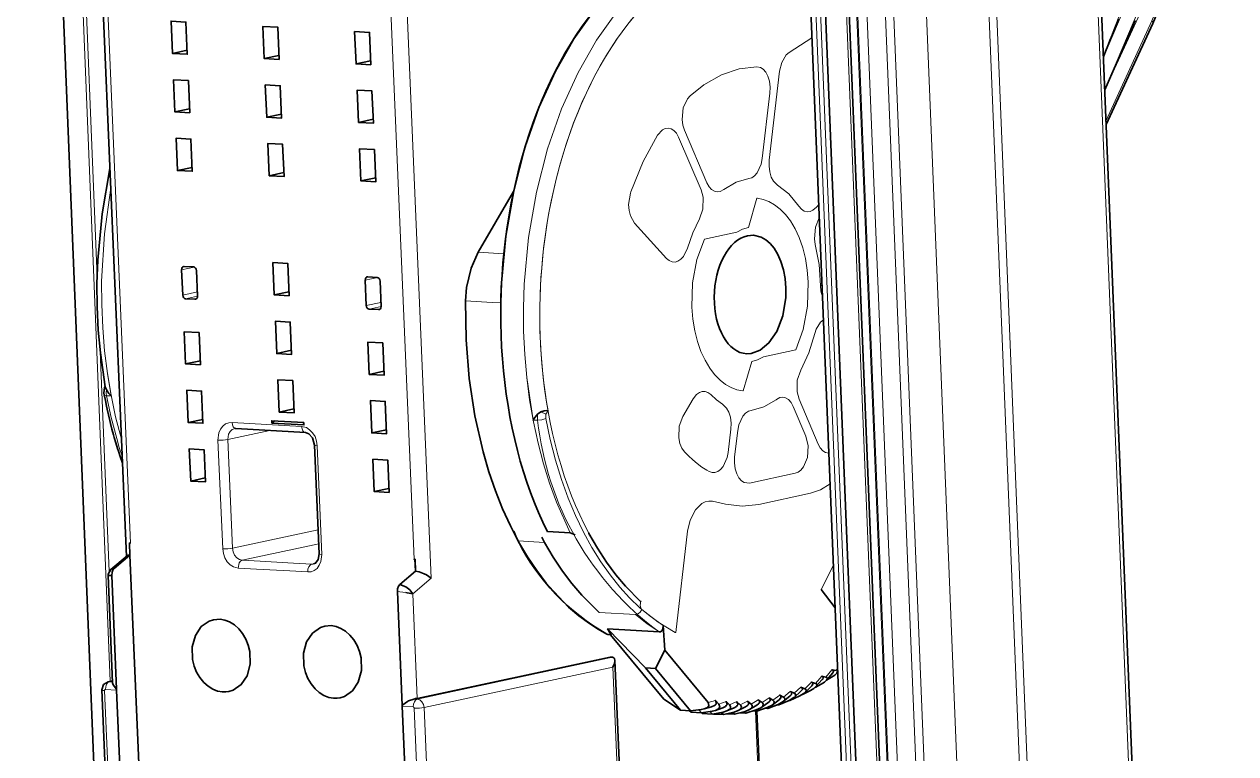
# Model space of a CAD drawing. Header units: millimetres. Extents: x 0 to 174, y 0 to 33.
# Drawn here: x 26.854 to 28.904, y 24.562 to 25.796 of the extents above; entities that cross this region are included whole.
import ezdxf

# ---------------------------------------------------------------- set-up
doc = ezdxf.new("R2010")
doc.units = ezdxf.units.MM
doc.layers.add('PDF2_형상', color=157, linetype='Continuous', true_color=0x405f80)

msp = doc.modelspace()

# ---------------------------------------------------------------- linework, layer by layer
at = {"layer": 'PDF2_형상', "color": 7, "lineweight": 13}
for points in [[(28.431, 23.2082), (28.4601, 23.2083), (28.4861, 23.2114), (28.3168, 27.3838, 0.37124), (27.6842, 28.1686), (27.789, 28.1911), (27.6385, 28.2001), (27.6425, 28.2007), (27.6464, 28.2007)], [(28.144, 22.5428), (28.1928, 22.5692), (28.2393, 22.6014), (28.2831, 22.6394), (28.3236, 22.6833), (28.3608, 22.7326), (28.394, 22.7872), (28.4228, 22.8468), (28.4467, 22.911), (28.4654, 22.979), (28.4785, 23.0504), (28.4856, 23.1244), (28.4865, 23.2003), (28.4861, 23.2114), (28.591, 23.2339), (28.4217, 27.4062, 0.371242), (27.789, 28.1911), (27.7931, 28.1917), (27.7969, 28.1917)], [(28.1471, 22.5308), (28.1735, 22.5374), (28.1996, 22.5453), (28.2503, 22.5658), (28.299, 22.5924), (28.3454, 22.6249), (28.389, 22.6631), (28.4296, 22.7071), (28.4667, 22.7565), (28.4997, 22.8114), (28.5285, 22.871), (28.5522, 22.9353), (28.5707, 23.0033), (28.5836, 23.0749), (28.5906, 23.149), (28.5914, 23.2249), (28.591, 23.2339), (28.5988, 23.2358), (28.604, 23.2378), (28.4347, 27.4103, 0.277903), (27.9915, 28.1425)], [(28.2106, 22.6879), (28.2471, 22.7356), (28.2797, 22.7885), (28.3079, 22.8464), (28.3314, 22.9089), (28.3494, 22.9753), (28.3619, 23.045), (28.3685, 23.1174), (28.3689, 23.1914), (28.3688, 23.1943), (28.3697, 23.195), (28.3707, 23.1956), (28.2012, 27.3679, 0.237947), (27.8571, 28.0228)], [(28.2608, 22.756), (28.2919, 22.8106), (28.3186, 22.8699), (28.3401, 22.9335), (28.3564, 23.001), (28.3668, 23.0715), (28.3712, 23.1444), (28.3707, 23.1956), (28.3857, 23.2062), (28.2164, 27.3786, 0.238475), (27.8886, 28.0021)], [(27.8271, 24.801), (27.8883, 24.7975), (27.9081, 24.7817), (27.9283, 24.7679, -0.209712), (27.7229, 25.126, 0.209712), (27.9283, 24.7679)]]:
    msp.add_lwpolyline(points, format="xyb", dxfattribs=at)
at = {"layer": 'PDF2_형상', "color": 7, "lineweight": 35}
for points in [[(27.5971, 22.5065, -0.342168), (27.024, 23.2646), (26.8547, 27.4369), (26.8544, 27.5015), (26.8587, 27.5653), (26.8678, 27.6278), (26.8812, 27.6886), (26.9006, 27.7508), (26.9249, 27.8103), (26.954, 27.8661), (26.984, 27.9129), (27.0176, 27.956), (27.0508, 27.9917), (27.0919, 28.0281), (27.1358, 28.0594), (27.1829, 28.0858), (27.2217, 28.1028), (27.2708, 28.1186), (27.291, 28.1233)], [(27.5661, 28.0844), (27.4156, 28.0935), (27.4072, 28.094), (27.4153, 28.0936), (27.5658, 28.0846, -0.37493), (28.1471, 27.3594), (28.3164, 23.1871), (28.3168, 23.1746), (28.3163, 23.1131), (28.3111, 23.0524), (28.3018, 22.9931), (28.2888, 22.9383), (28.2713, 22.8836), (28.2485, 22.8288), (28.2225, 22.7793), (28.1913, 22.7311), (28.1639, 22.6963), (28.1301, 22.6603), (28.094, 22.6283), (28.0535, 22.5994), (28.0133, 22.5767)], [(27.1165, 27.5735), (27.1286, 27.6322), (27.1463, 27.6883), (27.169, 27.7401), (27.1963, 27.7872), (27.2275, 27.829), (27.2624, 27.8654), (27.3001, 27.896), (27.3404, 27.9207), (27.3828, 27.9394), (27.4047, 27.9465), (27.4271, 27.9521), (27.4724, 27.9586), (27.5185, 27.959), (27.669, 27.95, -0.373278), (28.1212, 27.389), (28.239, 24.4879)], [(27.6824, 24.9382), (27.6858, 24.9297), (27.6897, 24.9219, 0.146697), (27.8399, 24.7642), (27.8414, 24.7636), (27.8429, 24.7633), (27.8471, 24.7631), (27.8429, 24.7633), (27.8414, 24.7636), (27.8399, 24.7642), (27.825, 24.7725), (27.8104, 24.7819), (27.7925, 24.7951), (27.7751, 24.81), (27.7422, 24.8446), (27.7375, 24.8504), (27.7213, 24.8718), (27.7057, 24.8949), (27.6907, 24.9201), (27.6768, 24.9471), (27.6636, 24.9761), (27.6515, 25.0065), (27.6404, 25.039), (27.6306, 25.0726), (27.6168, 25.1335), (27.6072, 25.1967), (27.6019, 25.2618), (27.601, 25.3278), (27.6028, 25.3508), (27.6103, 25.3833), (27.6224, 25.4101), (27.6822, 25.5132), (27.6224, 25.4101), (27.6103, 25.3833), (27.6028, 25.3508), (27.601, 25.3278), (27.6019, 25.2618), (27.6072, 25.1967), (27.6168, 25.1335), (27.6306, 25.0726), (27.6404, 25.039), (27.6515, 25.0065), (27.6636, 24.9761), (27.6768, 24.9471), (27.6907, 24.9201), (27.7057, 24.8949), (27.7213, 24.8718), (27.7375, 24.8504), (27.7422, 24.8446), (27.7751, 24.81), (27.7925, 24.7951), (27.8104, 24.7819), (27.825, 24.7725), (27.8399, 24.7642), (27.8414, 24.7636), (27.8429, 24.7633), (27.8471, 24.7631), (27.8471, 24.7632), (27.8472, 24.7632), (27.8471, 24.7633), (27.8469, 24.7637), (27.8422, 24.7715), (27.8418, 24.7722), (27.8412, 24.7729), (27.9283, 24.7679), (27.9308, 24.7683), (27.9329, 24.7699), (27.9347, 24.7731), (27.9354, 24.7787), (27.9383, 24.7368), (27.9224, 24.7061), (27.9814, 24.6344), (27.9224, 24.7061), (27.9053, 24.7071), (27.9643, 24.6354), (27.9814, 24.6344), (27.9996, 24.6365), (28.0044, 24.6375), (28.0171, 24.6411), (28.0218, 24.6432), (28.0235, 24.6444), (28.0246, 24.6458), (28.0251, 24.6472), (28.0236, 24.6519), (28.0292, 24.6458), (28.0308, 24.6414), (28.0303, 24.64), (28.0293, 24.6386), (28.0279, 24.6374), (28.0236, 24.6351), (28.0181, 24.6338), (28.0236, 24.6351), (28.0362, 24.6397), (28.0406, 24.6418), (28.0419, 24.6432), (28.0429, 24.6444), (28.0435, 24.6458), (28.0417, 24.6501), (28.0475, 24.6444), (28.049, 24.6418), (28.0492, 24.6404), (28.0489, 24.639), (28.0481, 24.6378), (28.0467, 24.6365), (28.0429, 24.6343), (28.0554, 24.6397), (28.0593, 24.6419), (28.0606, 24.6432), (28.0614, 24.6444), (28.0617, 24.6458), (28.0599, 24.6497), (28.0657, 24.6444), (28.0668, 24.6433), (28.0674, 24.6421), (28.0676, 24.6408), (28.0674, 24.6394), (28.0667, 24.6382), (28.0656, 24.6369), (28.0622, 24.6347), (28.0551, 24.6322), (28.0622, 24.6347), (28.0746, 24.641), (28.0779, 24.6433), (28.079, 24.6446), (28.0797, 24.6458), (28.08, 24.6471), (28.0797, 24.6483), (28.0781, 24.6506), (28.084, 24.6457), (28.0858, 24.6436), (28.086, 24.6424), (28.0858, 24.6413), (28.0853, 24.64), (28.0844, 24.6387), (28.0814, 24.6365), (28.0936, 24.6437), (28.0967, 24.646), (28.0976, 24.6472), (28.0982, 24.6483), (28.0983, 24.6496), (28.0979, 24.6507), (28.0961, 24.6528), (28.1024, 24.6483), (28.1042, 24.6464), (28.1044, 24.6454), (28.1043, 24.6443), (28.1039, 24.6431), (28.1032, 24.6419), (28.1004, 24.6397), (28.1125, 24.6478), (28.1153, 24.65), (28.116, 24.6511), (28.1164, 24.6522), (28.1165, 24.6533), (28.1161, 24.6543), (28.1143, 24.6561), (28.1207, 24.6522), (28.1224, 24.6506), (28.1228, 24.6496), (28.1228, 24.6486), (28.1225, 24.6475), (28.1218, 24.6464), (28.1194, 24.6442), (28.1314, 24.6531), (28.1339, 24.6557), (28.1346, 24.6575), (28.1342, 24.6593), (28.1325, 24.661), (28.1389, 24.6575), (28.1399, 24.6568), (28.1406, 24.656), (28.1411, 24.6551), (28.1411, 24.6542), (28.1408, 24.6532), (28.1403, 24.6522), (28.1383, 24.65), (28.1382, 24.6499), (28.1297, 24.6453), (28.1382, 24.6499), (28.1383, 24.65), (28.15, 24.6597), (28.1517, 24.6614), (28.1526, 24.6636), (28.1522, 24.6656), (28.1504, 24.6669), (28.1569, 24.664), (28.1588, 24.6628), (28.1592, 24.6619), (28.1593, 24.6611), (28.1592, 24.6601), (28.1588, 24.6592), (28.1569, 24.6571), (28.1683, 24.6676), (28.1692, 24.6685), (28.1706, 24.6706), (28.1707, 24.6717), (28.1704, 24.6728), (28.1699, 24.6733), (28.1683, 24.6743), (28.175, 24.6718), (28.1767, 24.6707), (28.1772, 24.6701), (28.1774, 24.6693), (28.1772, 24.6685), (28.1769, 24.6675), (28.1754, 24.6656), (28.1865, 24.6768), (28.1872, 24.6776), (28.1883, 24.6797), (28.1885, 24.6806), (28.1881, 24.6815), (28.1875, 24.6821), (28.186, 24.6829), (28.1928, 24.6808), (28.1944, 24.68), (28.195, 24.6794), (28.1951, 24.6787), (28.1951, 24.6779), (28.1949, 24.6771), (28.1936, 24.6753), (28.2044, 24.6872), (28.1936, 24.6753), (28.1899, 24.6721), (28.1846, 24.669)]]:
    msp.add_lwpolyline(points, format="xyb", dxfattribs=at)
for points in [[(28.7329, 23.0767), (28.7501, 23.1221), (28.7639, 23.1721), (28.7736, 23.2276), (28.7781, 23.2842), (28.7778, 23.3297), (28.6085, 27.5022), (28.6081, 27.5114), (28.6025, 27.5675), (28.5921, 27.6226), (28.5757, 27.6806), (28.5572, 27.7293), (28.5336, 27.7783), (28.5082, 27.8211), (28.4858, 27.8529), (28.4614, 27.8829), (28.4349, 27.9108), (28.4081, 27.9353), (28.3665, 27.9665), (28.3371, 27.9844), (28.3064, 27.9999)], [(28.1872, 27.3603), (28.3565, 23.1879)], [(27.0272, 24.8957), (26.9508, 26.6918), (26.9501, 26.6942)], [(27.13, 25.7519), (27.1051, 25.7465), (27.1028, 25.8012), (27.1279, 25.7997), (27.1303, 25.7451), (27.1051, 25.7465)], [(27.8178, 25.8185), (27.784, 25.7713), (27.7529, 25.7167), (27.725, 25.6551), (27.7012, 25.5872), (27.6824, 25.5142), (27.6692, 25.4374), (27.6618, 25.3582), (27.6606, 25.3244), (27.6618, 25.3582), (27.6692, 25.4374), (27.6824, 25.5142), (27.7012, 25.5872), (27.725, 25.6551), (27.7529, 25.7167), (27.784, 25.7713), (27.8178, 25.8185)], [(28.7056, 25.8049), (28.7019, 25.7957), (28.6983, 25.7865), (28.6946, 25.7774), (28.691, 25.7683), (28.6874, 25.7592), (28.6836, 25.75), (28.68, 25.7408), (28.6836, 25.75), (28.6874, 25.7592), (28.691, 25.7683), (28.6946, 25.7774), (28.6983, 25.7865), (28.7019, 25.7957), (28.7056, 25.8049)], [(28.7335, 25.8024), (28.7296, 25.7933), (28.7257, 25.7843), (28.7217, 25.7753), (28.7178, 25.7664), (28.7139, 25.7574), (28.7099, 25.7483), (28.706, 25.7393), (28.7019, 25.7303), (28.6981, 25.7213), (28.694, 25.7122), (28.6901, 25.7032), (28.6861, 25.6942), (28.6822, 25.6851), (28.6861, 25.6942), (28.6901, 25.7032), (28.694, 25.7122), (28.6981, 25.7213), (28.7019, 25.7303), (28.706, 25.7393), (28.7099, 25.7483), (28.7139, 25.7574), (28.7178, 25.7664), (28.7217, 25.7753), (28.7257, 25.7843), (28.7296, 25.7933), (28.7335, 25.8024)], [(27.2851, 25.7431), (27.2604, 25.7378), (27.2581, 25.7924), (27.2832, 25.791), (27.2856, 25.7364), (27.2604, 25.7378)], [(27.4404, 25.7343), (27.4157, 25.7289), (27.4133, 25.7835), (27.4385, 25.7821), (27.4407, 25.7275), (27.4157, 25.7289)], [(27.1342, 25.6528), (27.1093, 25.6475), (27.1071, 25.7021), (27.1321, 25.7007), (27.1344, 25.6461), (27.1093, 25.6475)], [(27.2894, 25.644), (27.2646, 25.6387), (27.2622, 25.6933), (27.2874, 25.6918), (27.2897, 25.6372), (27.2646, 25.6387)], [(27.4447, 25.6351), (27.4199, 25.6299), (27.4175, 25.6844), (27.4426, 25.6831), (27.445, 25.6285), (27.4199, 25.6299)], [(27.1383, 25.5537), (27.1136, 25.5485), (27.1113, 25.6031), (27.1364, 25.6017), (27.1386, 25.5471), (27.1136, 25.5485)], [(27.2936, 25.545), (27.2689, 25.5396), (27.2665, 25.5943), (27.2915, 25.5928), (27.2939, 25.5382), (27.2689, 25.5396)], [(27.4489, 25.5361), (27.424, 25.5308), (27.4218, 25.5854), (27.4468, 25.584), (27.4492, 25.5294), (27.424, 25.5308)], [(26.9912, 25.1826), (26.9832, 25.2399), (26.9797, 25.2786), (26.9779, 25.3176), (26.9775, 25.3571), (26.9789, 25.3967), (26.9861, 25.4753), (26.9993, 25.5517), (26.9861, 25.4753), (26.9789, 25.3967), (26.9775, 25.3571), (26.9779, 25.3176), (26.9797, 25.2786), (26.9832, 25.2399), (26.9912, 25.1828), (26.9914, 25.1822), (26.9935, 25.1778), (26.9914, 25.1822), (26.9912, 25.1828), (26.9832, 25.2399), (26.9797, 25.2785), (26.9779, 25.3176), (26.9775, 25.3571), (26.9789, 25.3967), (26.9861, 25.4753), (26.9993, 25.5517)], [(27.3022, 25.3433), (27.2774, 25.3381), (27.2751, 25.3926), (27.3001, 25.3913), (27.3025, 25.3365), (27.2774, 25.3381)], [(27.3064, 25.2443), (27.2817, 25.2389), (27.2793, 25.2936), (27.3044, 25.2921), (27.3067, 25.2375), (27.2817, 25.2389)], [(27.1524, 25.2265), (27.1275, 25.2213), (27.1251, 25.2758), (27.1503, 25.2744), (27.1526, 25.2199), (27.1275, 25.2213)], [(27.4628, 25.2089), (27.4381, 25.2036), (27.4357, 25.2582), (27.4608, 25.2568), (27.4631, 25.2022), (27.4381, 25.2036)], [(27.3107, 25.1453), (27.2858, 25.1399), (27.2835, 25.1944), (27.3086, 25.1931), (27.311, 25.1385), (27.2858, 25.1399)], [(27.1565, 25.1275), (27.1317, 25.1222), (27.1294, 25.1768), (27.1544, 25.1754), (27.1568, 25.1208), (27.1317, 25.1222)], [(27.4671, 25.1099), (27.4422, 25.1046), (27.4399, 25.1592), (27.465, 25.1578), (27.4674, 25.1031), (27.4422, 25.1046)], [(27.2775, 25.1249), (27.2733, 25.1211), (27.2732, 25.1251), (27.3272, 25.1219), (27.3275, 25.1181)], [(27.2104, 25.1118), (27.2125, 25.1119), (27.3301, 25.1053), (27.3361, 25.1031), (27.3421, 25.096), (27.3454, 25.084), (27.3532, 24.9001), (27.3517, 24.8903), (27.3474, 24.8843), (27.344, 24.8828)], [(27.2733, 25.1211), (27.3275, 25.1181), (27.3267, 25.1221)], [(27.1607, 25.0285), (27.136, 25.0232), (27.1336, 25.0778), (27.1588, 25.0762), (27.161, 25.0217), (27.136, 25.0232)], [(27.4713, 25.0108), (27.4464, 25.0054), (27.4442, 25.0601), (27.4692, 25.0586), (27.4715, 25.004), (27.4464, 25.0054)], [(27.7301, 24.9282), (27.7322, 24.9238), (27.7344, 24.9194), (27.7492, 24.8943), (27.7649, 24.8708), (27.7808, 24.8496), (27.7976, 24.8299), (27.8271, 24.801)], [(27.7394, 24.9375), (27.7779, 24.9353), (27.7808, 24.9346), (27.7862, 24.9324)], [(27.8094, 24.9349), (27.8096, 24.935), (27.8096, 24.9347), (27.8096, 24.9344), (27.8239, 24.9094), (27.8392, 24.886), (27.8549, 24.8647), (27.8714, 24.8451), (27.8969, 24.8192), (27.8976, 24.8206)], [(27.0325, 24.9182), (27.034, 24.9181), (27.0332, 24.9182), (27.0325, 24.9182), (27.0333, 24.8979)], [(27.0325, 24.9182), (27.0325, 24.9182)], [(27.0333, 24.8981), (27.0297, 24.8975), (27.0283, 24.8967), (27.0008, 24.8735), (26.9964, 24.8654), (26.9962, 24.8631), (26.9962, 24.8632), (26.9964, 24.8632), (26.9965, 24.8633), (26.9968, 24.8633), (26.9981, 24.8636), (27.0025, 24.8636), (27.0031, 24.8692), (27.0051, 24.8738), (27.0067, 24.8754), (27.0333, 24.8979), (27.0578, 24.3235)], [(27.5154, 24.8907), (27.5164, 24.8706), (27.4897, 24.8479), (27.5, 24.844), (27.5068, 24.8389), (27.5117, 24.8324), (27.5021, 24.8342), (27.4997, 24.8346)], [(27.5429, 24.8587), (27.5349, 24.8643), (27.5312, 24.866), (27.5222, 24.8694), (27.5164, 24.8706), (27.5156, 24.8907), (27.5154, 24.8907), (27.5139, 24.8908), (27.5147, 24.8908), (27.5156, 24.8907)], [(26.9962, 24.8631), (27.004, 24.6819), (27.0051, 24.6785), (27.0107, 24.671), (27.0025, 24.8636)], [(27.5164, 24.8706), (27.5164, 24.8706)], [(27.4897, 24.8479), (27.4876, 24.8453), (27.486, 24.841), (27.4856, 24.8361), (27.4938, 24.6435)], [(28.226, 24.8085), (28.2025, 24.8399)], [(28.1846, 24.669), (28.171, 24.6622), (28.1846, 24.669), (28.1899, 24.6721), (28.1936, 24.6753), (28.1949, 24.6771), (28.1951, 24.6779), (28.1951, 24.6787), (28.195, 24.6794), (28.1944, 24.68), (28.1928, 24.6808), (28.186, 24.6829), (28.1875, 24.6821), (28.1881, 24.6815), (28.1885, 24.6806), (28.1883, 24.6797), (28.1872, 24.6776), (28.1865, 24.6768), (28.1754, 24.6656), (28.1769, 24.6675), (28.1772, 24.6685), (28.1774, 24.6693), (28.1772, 24.6701), (28.1767, 24.6707), (28.175, 24.6718), (28.1683, 24.6743), (28.1699, 24.6733), (28.1704, 24.6728), (28.1707, 24.6717), (28.1706, 24.6706), (28.1692, 24.6685), (28.1683, 24.6676), (28.1569, 24.6571), (28.1588, 24.6592), (28.1592, 24.6601), (28.1593, 24.6611), (28.1592, 24.6619), (28.1588, 24.6628), (28.1581, 24.6635), (28.1569, 24.664), (28.1504, 24.6669), (28.1522, 24.6656), (28.1526, 24.6636), (28.1517, 24.6614), (28.15, 24.6597), (28.1383, 24.65), (28.1403, 24.6522), (28.1408, 24.6532), (28.1411, 24.6542), (28.1411, 24.6551), (28.1406, 24.656), (28.1399, 24.6568), (28.1389, 24.6575), (28.1325, 24.661), (28.1342, 24.6593), (28.1346, 24.6575), (28.1339, 24.6557), (28.1314, 24.6531), (28.1194, 24.6442), (28.1111, 24.64), (28.1194, 24.6442), (28.1218, 24.6464), (28.1225, 24.6475), (28.1228, 24.6486), (28.1228, 24.6496), (28.1224, 24.6506), (28.1207, 24.6522), (28.1143, 24.6561), (28.1161, 24.6543), (28.1165, 24.6533), (28.1164, 24.6522), (28.116, 24.6511), (28.1153, 24.65), (28.1125, 24.6478), (28.1004, 24.6397), (28.1032, 24.6419), (28.1039, 24.6431), (28.1043, 24.6443), (28.1044, 24.6454), (28.1042, 24.6464), (28.1024, 24.6483), (28.0961, 24.6528), (28.0979, 24.6507), (28.0983, 24.6496), (28.0982, 24.6483), (28.0976, 24.6472), (28.0967, 24.646), (28.0936, 24.6437), (28.0814, 24.6365), (28.0739, 24.6335), (28.0814, 24.6365), (28.0844, 24.6387), (28.0853, 24.64), (28.0858, 24.6413), (28.086, 24.6424), (28.0858, 24.6436), (28.084, 24.6457), (28.0781, 24.6506), (28.0797, 24.6483), (28.08, 24.6471), (28.0797, 24.6458), (28.079, 24.6446), (28.0779, 24.6433), (28.0746, 24.641), (28.0622, 24.6347), (28.0656, 24.6369), (28.0667, 24.6382), (28.0674, 24.6394), (28.0676, 24.6408), (28.0674, 24.6421), (28.0668, 24.6433), (28.0657, 24.6444), (28.0599, 24.6497), (28.0617, 24.6458), (28.0614, 24.6444), (28.0606, 24.6432), (28.0593, 24.6419), (28.0554, 24.6397), (28.0429, 24.6343), (28.0365, 24.6324), (28.0429, 24.6343), (28.0467, 24.6365), (28.0481, 24.6378), (28.0489, 24.639), (28.0492, 24.6404), (28.049, 24.6418), (28.0475, 24.6444), (28.0417, 24.6501), (28.0435, 24.6458), (28.0429, 24.6444), (28.0419, 24.6432), (28.0406, 24.6418), (28.0362, 24.6397), (28.0236, 24.6351), (28.0279, 24.6374), (28.0293, 24.6386), (28.0303, 24.64), (28.0308, 24.6414), (28.0292, 24.6458), (28.0236, 24.6519), (28.0251, 24.6472), (28.0246, 24.6458), (28.0235, 24.6444), (28.0218, 24.6432), (28.0171, 24.6411), (28.0044, 24.6375), (28.009, 24.6394), (28.0107, 24.6408), (28.0119, 24.6422), (28.0125, 24.6436), (28.0111, 24.6485), (27.9383, 24.7368), (27.9224, 24.7061), (27.9053, 24.7071), (27.8412, 24.7729), (27.9053, 24.7071), (27.9643, 24.6354), (27.9814, 24.6344), (27.9996, 24.6365), (28.0044, 24.6375), (28.009, 24.6394), (28.0107, 24.6408), (28.0119, 24.6422), (28.0125, 24.6436), (28.0111, 24.6485), (27.9383, 24.7368), (27.9354, 24.7787), (27.9347, 24.7731), (27.9329, 24.7699), (27.9308, 24.7683), (27.9283, 24.7679), (27.8412, 24.7729), (27.8418, 24.7722), (27.8422, 24.7715), (27.8469, 24.7637), (27.8471, 24.7633), (27.8472, 24.7632), (27.8471, 24.7632), (27.8471, 24.7631)], [(27.869, 24.3551), (27.8536, 24.7197), (27.8526, 24.7231), (27.8515, 24.7243), (27.8497, 24.725), (27.8478, 24.7251), (27.8456, 24.7254), (27.5192, 24.6554), (27.5164, 24.655), (27.5132, 24.6544), (27.5044, 24.6514), (27.5026, 24.6503), (27.4947, 24.6444), (27.4938, 24.6435), (27.4938, 24.6428), (27.4938, 24.6421), (27.5081, 24.3067)], [(27.85, 24.7083), (27.8528, 24.7146), (27.8536, 24.7186), (27.8536, 24.7197)], [(27.0314, 24.3239), (27.011, 24.325), (27.0038, 24.3281), (26.9999, 24.3362), (26.9857, 24.6697), (26.9857, 24.6701), (26.9887, 24.6789), (26.9962, 24.6836), (27.0039, 24.6853)], [(27.025, 24.3342), (27.0107, 24.6694), (27.0107, 24.6703), (27.0107, 24.671)], [(28.1664, 24.6599), (28.1747, 24.6649), (28.1754, 24.6656)], [(28.1664, 24.6599), (28.1747, 24.6649), (28.1754, 24.6656)], [(27.7485, 24.3018), (28.0938, 24.3758), (28.1015, 24.3808), (28.1043, 24.3893), (28.0939, 24.634)]]:
    msp.add_lwpolyline(points, dxfattribs=at)
at = {"layer": 'PDF2_형상', "color": 7, "lineweight": 13}
for points in [[(28.6085, 27.5022), (28.6082, 27.5007), (28.6071, 27.4993), (28.6026, 27.4962), (28.7719, 23.3238), (28.604, 23.2378), (28.6049, 23.2093), (28.6024, 23.1342), (28.5939, 23.061), (28.5796, 22.9904), (28.5596, 22.9236), (28.5344, 22.8608), (28.5047, 22.8026), (28.4706, 22.7496), (28.4326, 22.7018)], [(28.1297, 27.3885), (28.2475, 24.4874), (28.239, 24.4879)], [(28.1467, 27.3697), (28.1375, 27.3869), (28.2553, 24.4857), (28.2571, 24.4821)], [(28.3688, 23.1943), (28.1994, 27.3668), (28.2004, 27.3674), (28.2012, 27.3679), (28.2164, 27.3786), (28.2206, 27.38), (28.2286, 27.3811), (28.2475, 27.3814), (28.4168, 23.209)], [(28.2617, 27.3806), (28.431, 23.2082)], [(28.3164, 23.1871), (28.3164, 23.1869), (28.3165, 23.1868), (28.3167, 23.1867), (28.3171, 23.1864), (28.3215, 23.1856), (28.3439, 23.1857), (28.3518, 23.1868), (28.1825, 27.3593), (28.1746, 27.3582), (28.1522, 27.3579), (28.1478, 27.3587), (28.1474, 27.3592), (28.1471, 27.3593), (28.1471, 27.3594)], [(27.034, 24.9181), (26.9578, 26.7079), (26.9425, 26.7088), (26.941, 26.744), (26.9736, 26.7422)], [(27.5139, 24.8908), (27.4378, 26.6807), (27.4531, 26.6797), (27.4547, 26.6796), (27.4644, 26.6786), (27.4629, 26.715), (27.4569, 26.7149), (27.4515, 26.715), (27.4536, 26.7276), (27.4564, 26.7326), (27.4597, 26.7358), (27.4614, 26.7367), (27.4289, 26.7385)], [(26.9997, 24.6843), (26.9189, 26.6774)], [(26.9778, 25.3683), (26.9247, 26.6767)], [(27.4515, 26.6656), (27.4546, 26.6636), (27.4592, 26.6607), (27.4665, 26.6542), (27.5429, 24.8587), (27.5117, 24.8324), (27.5192, 24.6554)], [(27.8563, 25.8163), (27.8225, 25.7692), (27.7912, 25.7144), (27.7635, 25.6529), (27.7397, 25.585), (27.7208, 25.5119), (27.7075, 25.4351), (27.7003, 25.356), (27.6989, 25.3163), (27.6992, 25.2765), (27.7011, 25.2371), (27.7044, 25.1982), (27.7151, 25.1264), (27.7044, 25.1982), (27.7011, 25.2371), (27.6992, 25.2765), (27.6989, 25.3163), (27.7003, 25.356), (27.7075, 25.4351), (27.7208, 25.5119), (27.7397, 25.585), (27.7635, 25.6529), (27.7912, 25.7144), (27.8225, 25.7692), (27.8563, 25.8163)], [(27.8563, 25.8163), (27.8225, 25.7692), (27.7912, 25.7144), (27.7635, 25.6529), (27.7397, 25.585), (27.7208, 25.5119), (27.7075, 25.4351), (27.7003, 25.356), (27.6989, 25.3163), (27.6992, 25.2765), (27.7011, 25.2371), (27.7044, 25.1982), (27.7093, 25.1603), (27.7157, 25.1231), (27.7235, 25.0872), (27.7326, 25.0524), (27.7431, 25.0193), (27.7546, 24.9876), (27.7779, 24.9353)], [(28.1868, 25.7728), (28.1482, 25.7483), (28.1435, 25.7443), (28.1357, 25.7314), (28.1322, 25.7168), (28.1146, 25.5661), (28.1143, 25.556), (28.1154, 25.5461), (28.1181, 25.5375), (28.1218, 25.5307), (28.1288, 25.5239), (28.1478, 25.5088), (28.1647, 25.4881), (28.1692, 25.4831), (28.1739, 25.4799), (28.1787, 25.4786), (28.1836, 25.4792), (28.1885, 25.4813), (28.1946, 25.4867), (28.1983, 25.4911)], [(27.0007, 25.5192), (26.99, 25.4411), (26.9854, 25.3615), (26.9856, 25.3218), (26.9872, 25.2824), (26.9904, 25.2435), (26.9951, 25.2053), (27.0014, 25.1682), (27.009, 25.1319), (27.0187, 25.094)], [(28.2011, 25.3539), (28.1988, 25.3893), (28.1925, 25.4231), (28.191, 25.4329), (28.1926, 25.4528), (28.1992, 25.4683)], [(27.1207, 25.3806), (27.1418, 25.3851)], [(27.4313, 25.3629), (27.4524, 25.3675)], [(28.2046, 25.3344), (28.2046, 25.3347), (28.2019, 25.3442), (28.2011, 25.3539), (28.2026, 25.3542), (28.2038, 25.3543)], [(27.1474, 25.3431), (27.1225, 25.3376)], [(27.1275, 25.3315), (27.1476, 25.3358)], [(27.1451, 25.3311), (27.1432, 25.3307)], [(27.4579, 25.3253), (27.4331, 25.32)], [(27.4381, 25.3139), (27.4582, 25.3182)], [(27.4556, 25.3135), (27.4538, 25.3131)], [(28.2062, 25.2961), (28.2015, 25.2922), (28.1942, 25.2803), (28.1917, 25.2726), (28.1814, 25.2401), (28.1678, 25.2108), (28.1621, 25.1939), (28.1618, 25.1739), (28.1651, 25.1614), (28.1975, 25.0856), (28.201, 25.0792), (28.2051, 25.0744), (28.21, 25.0714), (28.2154, 25.0701)], [(26.9981, 24.87), (26.9829, 25.2428)], [(27.3515, 24.9407), (27.2067, 24.9096), (27.1988, 25.0935), (27.191, 25.0925), (27.1822, 25.0925), (27.1837, 25.1047), (27.1865, 25.1111), (27.1904, 25.1161), (27.1951, 25.1197), (27.2004, 25.1218), (27.206, 25.1222)], [(27.2104, 25.1118), (27.2061, 25.1101), (27.2026, 25.1068), (27.2001, 25.1022), (27.1988, 25.0935), (27.27, 25.1087)], [(27.2125, 25.1119), (27.21, 25.1129), (27.209, 25.1137), (27.2081, 25.115), (27.2067, 25.1183), (27.206, 25.1222), (27.3236, 25.1156)], [(27.35, 25.0829), (27.3489, 25.0908), (27.3463, 25.0983), (27.3422, 25.1049), (27.3372, 25.11), (27.3317, 25.1135), (27.3236, 25.1156), (27.3243, 25.1117), (27.3257, 25.1083), (27.3267, 25.1071), (27.3276, 25.1061), (27.3301, 25.1053)], [(27.1822, 25.0925), (27.1901, 24.9086), (27.1988, 24.9086), (27.2067, 24.9096), (27.2076, 24.9033), (27.2103, 24.8976), (27.214, 24.8932), (27.2185, 24.8904), (27.2232, 24.8892), (27.3525, 24.9169)], [(27.3579, 24.899), (27.35, 25.0829), (27.3468, 25.0833), (27.3458, 25.0836), (27.3456, 25.0838), (27.3454, 25.0839), (27.3454, 25.084)], [(27.8992, 24.8058), (27.9268, 24.7844), (27.9557, 24.7671), (27.9561, 24.7668), (27.9567, 24.7667), (27.9765, 24.9382), (27.9807, 24.9568), (27.9897, 24.9746), (28.0007, 24.9853), (28.0065, 24.9882), (28.0125, 24.9893), (28.0185, 24.9889), (28.0408, 24.9839), (28.0689, 24.9807), (28.0972, 24.9837), (28.1844, 25.0024), (28.2012, 25.0082), (28.2175, 25.0183)], [(27.6897, 24.9219), (27.7344, 24.9194)], [(27.1901, 24.9086), (27.1913, 24.9007), (27.1939, 24.8932), (27.1979, 24.8867), (27.2029, 24.8815), (27.2086, 24.8781), (27.2165, 24.876), (27.2182, 24.8847), (27.2204, 24.8878), (27.2218, 24.8887), (27.2232, 24.8892), (27.2538, 24.8875), (27.3101, 24.8843), (27.3407, 24.8825), (27.3393, 24.8819), (27.3381, 24.881), (27.3358, 24.8781), (27.3344, 24.8739), (27.3342, 24.8693), (27.3399, 24.8697), (27.3451, 24.8718), (27.3497, 24.8754), (27.3536, 24.8806), (27.3564, 24.8868), (27.3579, 24.899), (27.3546, 24.8994), (27.3536, 24.8997), (27.3533, 24.8999), (27.3532, 24.9), (27.3532, 24.9001)], [(27.344, 24.8828), (27.3424, 24.8825), (27.3407, 24.8825), (27.3465, 24.8838)], [(28.2231, 24.881), (28.2025, 24.8399)], [(27.0067, 24.8754), (27.0008, 24.8735)], [(27.2165, 24.876), (27.2471, 24.8743), (27.3036, 24.871), (27.3342, 24.8693)], [(27.4997, 24.8346), (27.4899, 24.8357), (27.4856, 24.8361)], [(27.8883, 24.7975), (27.8899, 24.7976), (27.8932, 24.7988), (27.8961, 24.8011), (27.8992, 24.8058), (27.8981, 24.8071), (27.8972, 24.8086), (27.8963, 24.8125), (27.8976, 24.8206)], [(27.8399, 24.7642), (27.8469, 24.7637)], [(27.8497, 24.725), (27.5192, 24.6542), (27.5132, 24.6544)], [(27.5593, 24.3), (27.5608, 24.3006), (27.5622, 24.3014), (27.5644, 24.3037), (27.566, 24.3072), (27.5663, 24.311), (27.5449, 24.3064), (27.5307, 24.6399), (27.85, 24.7083), (27.8651, 24.3533), (27.8681, 24.3543), (27.8689, 24.3547), (27.869, 24.3551)], [(27.0039, 24.6835), (26.9985, 24.6837), (26.9971, 24.6833), (26.9958, 24.6824), (26.9936, 24.6793), (26.9922, 24.6751), (26.9919, 24.6706), (26.9915, 24.6706), (26.9912, 24.6704), (26.991, 24.6703), (26.9908, 24.67), (26.9904, 24.6694), (26.9904, 24.6688)], [(27.0039, 24.685), (26.9985, 24.6837), (26.9974, 24.6837), (26.9962, 24.6836)], [(28.186, 24.6829), (28.186, 24.6829)], [(28.186, 24.6829), (28.186, 24.6829)], [(28.2035, 24.6928), (28.2035, 24.6928)], [(28.2035, 24.6928), (28.2035, 24.6928)], [(26.9999, 24.3362), (27, 24.3361), (27.0003, 24.336), (27.0012, 24.3356), (27.0046, 24.3353), (26.9904, 24.6688), (26.9871, 24.669), (26.9861, 24.6693), (26.9858, 24.6694), (26.9857, 24.6696), (26.9857, 24.6697)], [(27.0107, 24.6694), (26.9919, 24.6706)], [(27.5125, 24.641), (27.4938, 24.6421)], [(27.5081, 24.3067), (27.5283, 24.3054), (27.5142, 24.6389)], [(28.0914, 24.6342), (28.1018, 24.3887), (27.7506, 24.3135), (27.7503, 24.3164), (27.7496, 24.3192)], [(28.0961, 24.6528), (28.0961, 24.6528)], [(28.0961, 24.6528), (28.0961, 24.6528)]]:
    msp.add_lwpolyline(points, dxfattribs=at)
at = {"layer": 'PDF2_형상', "color": 7, "lineweight": 35}
for points in [[(28.6846, 25.6262), (28.7633, 25.7974), (28.7933, 25.8701), (28.819, 25.9489), (28.8294, 25.9878), (28.8317, 25.9933), (28.8551, 26.0397), (28.8737, 26.0883), (28.8874, 26.1385), (28.8958, 26.1889), (28.8994, 26.2313), (28.8999, 26.2439), (28.9038, 26.3478), (28.8999, 26.2439), (28.8994, 26.2313), (28.8958, 26.1889), (28.8874, 26.1385), (28.8737, 26.0883), (28.8551, 26.0397), (28.8317, 25.9933), (28.8294, 25.9878), (28.819, 25.9489), (28.7933, 25.8701), (28.7633, 25.7974)], [(28.0779, 25.4381), (28.0829, 25.4387), (28.0879, 25.4389), (28.1011, 25.4356), (28.1086, 25.4314), (28.116, 25.425), (28.1228, 25.4169), (28.1292, 25.4065), (28.1344, 25.3946), (28.1386, 25.3807), (28.1415, 25.3657), (28.1428, 25.3497), (28.1425, 25.3336), (28.1374, 25.3025), (28.1274, 25.2763), (28.114, 25.2567), (28.0993, 25.2443), (28.0842, 25.2387), (28.0765, 25.2385), (28.0842, 25.2387), (28.0993, 25.2443), (28.114, 25.2567), (28.1274, 25.2763), (28.1374, 25.3025), (28.1425, 25.3336), (28.1428, 25.3497), (28.1415, 25.3657), (28.1386, 25.3807), (28.1344, 25.3946), (28.1292, 25.4065), (28.1228, 25.4169), (28.116, 25.425), (28.1086, 25.4314), (28.1011, 25.4356), (28.0879, 25.4389), (28.0829, 25.4387)], [(27.1476, 25.3362), (27.1458, 25.3792), (27.1454, 25.3814), (27.1443, 25.3833), (27.1426, 25.3847), (27.1408, 25.3853), (27.1251, 25.3861), (27.1247, 25.3861), (27.1242, 25.3861), (27.1229, 25.3856), (27.1218, 25.3844), (27.121, 25.3826), (27.1207, 25.3806), (27.1225, 25.3376), (27.1231, 25.3354), (27.124, 25.3335), (27.1257, 25.3321), (27.1275, 25.3315), (27.1432, 25.3307), (27.1436, 25.3307), (27.1442, 25.3307), (27.1454, 25.3312), (27.1464, 25.3322), (27.1474, 25.334)], [(27.4514, 25.3676), (27.4357, 25.3685), (27.4351, 25.3685), (27.4347, 25.3685), (27.4333, 25.3679), (27.4324, 25.3668), (27.4315, 25.365), (27.4313, 25.3629), (27.4331, 25.32), (27.4335, 25.3178), (27.4346, 25.3158), (27.4363, 25.3144), (27.4381, 25.3139), (27.4538, 25.3131), (27.4542, 25.3131), (27.4547, 25.3131), (27.456, 25.3136), (27.4569, 25.3146), (27.4579, 25.3164), (27.4582, 25.3186), (27.4564, 25.3615), (27.4558, 25.3637), (27.4547, 25.3657), (27.4532, 25.3671)], [(27.0206, 25.0536), (27.02, 25.0553), (27.0168, 25.0646), (27.0137, 25.0739), (27.0124, 25.0781), (27.0094, 25.0875), (27.0068, 25.0969), (27.0054, 25.1015), (27.0029, 25.111), (27.0004, 25.1206), (26.9992, 25.1254), (26.9969, 25.135), (26.9947, 25.1446), (26.9936, 25.1499), (26.9917, 25.1594), (26.9897, 25.169), (26.9893, 25.1718), (26.9904, 25.1814), (26.9911, 25.1835), (26.9904, 25.1814), (26.9893, 25.1718), (26.9897, 25.169), (26.9917, 25.1594), (26.9936, 25.1499), (26.9947, 25.1446), (26.9969, 25.135), (26.9992, 25.1254), (27.0004, 25.1206), (27.0029, 25.111), (27.0054, 25.1015), (27.0068, 25.0969), (27.0094, 25.0875), (27.0124, 25.0781), (27.0137, 25.0739), (27.0168, 25.0646), (27.02, 25.0553)], [(26.9935, 25.1778), (26.9946, 25.1758), (26.9975, 25.1715), (27.0015, 25.1671), (26.9975, 25.1715), (26.9946, 25.1758)], [(27.7282, 25.1401), (27.7228, 25.1363), (27.7213, 25.1346), (27.7181, 25.1306), (27.7151, 25.1264), (27.7181, 25.1306), (27.7213, 25.1346), (27.7228, 25.1363), (27.7282, 25.1401), (27.734, 25.1419), (27.7387, 25.1422), (27.7404, 25.1417), (27.7387, 25.1422), (27.734, 25.1419)], [(27.2006, 24.6672), (27.2081, 24.6696), (27.2214, 24.6789), (27.2313, 24.6937), (27.2365, 24.7131), (27.236, 24.7347), (27.2333, 24.7456), (27.2292, 24.7558), (27.2237, 24.7651), (27.2172, 24.7732), (27.2099, 24.7797), (27.2019, 24.7847), (27.1939, 24.7878), (27.1856, 24.7892), (27.1746, 24.7885), (27.1671, 24.786), (27.1539, 24.7768), (27.1439, 24.7619), (27.1386, 24.7426), (27.1393, 24.721), (27.1418, 24.7101), (27.146, 24.6999), (27.1514, 24.6906), (27.1581, 24.6824), (27.1653, 24.676), (27.1733, 24.671), (27.1814, 24.6679), (27.1896, 24.6664), (27.1903, 24.6664), (27.1954, 24.6665)], [(27.3887, 24.6565), (27.3963, 24.6589), (27.4096, 24.6682), (27.4194, 24.6831), (27.4247, 24.7024), (27.4242, 24.724), (27.4215, 24.7349), (27.4174, 24.7451), (27.4119, 24.7544), (27.4054, 24.7625), (27.3981, 24.769), (27.3901, 24.7739), (27.3821, 24.7771), (27.3738, 24.7785), (27.3628, 24.7778), (27.3553, 24.7753), (27.3421, 24.766), (27.3321, 24.7512), (27.3268, 24.7319), (27.3274, 24.7103), (27.3301, 24.6994), (27.3342, 24.6892), (27.3396, 24.6799), (27.3463, 24.6717), (27.3535, 24.6653), (27.3615, 24.6603), (27.3696, 24.6572), (27.3778, 24.6557), (27.3785, 24.6557), (27.3836, 24.6557)], [(27.9361, 24.6542), (27.8463, 24.7631), (27.9361, 24.6542), (27.9643, 24.6354)], [(28.2221, 24.6989), (28.2226, 24.6996), (28.2233, 24.7014), (28.2233, 24.7022), (28.2228, 24.7029), (28.2224, 24.7033), (28.2208, 24.7038), (28.2276, 24.7028), (28.2208, 24.7038), (28.2224, 24.7033), (28.2228, 24.7029), (28.2233, 24.7022), (28.2233, 24.7014), (28.2226, 24.6996), (28.2221, 24.6989), (28.2115, 24.6861), (28.2126, 24.6879), (28.2129, 24.6887), (28.2128, 24.6894), (28.2125, 24.69), (28.2121, 24.6906), (28.2103, 24.6913), (28.2035, 24.6928), (28.205, 24.6921), (28.2056, 24.6917), (28.206, 24.6908), (28.206, 24.69), (28.2051, 24.6881), (28.2044, 24.6872), (28.2051, 24.6881), (28.206, 24.69), (28.206, 24.6908), (28.2056, 24.6917), (28.205, 24.6921), (28.2035, 24.6928), (28.2103, 24.6913), (28.2121, 24.6906), (28.2125, 24.69), (28.2128, 24.6894), (28.2129, 24.6887), (28.2126, 24.6879), (28.2115, 24.6861), (28.2079, 24.6829), (28.2024, 24.6794), (28.1924, 24.674), (28.2024, 24.6794), (28.2079, 24.6829), (28.2115, 24.6861)], [(28.2117, 24.6863), (28.2201, 24.6911), (28.2257, 24.6949), (28.2292, 24.6982), (28.2304, 24.6999), (28.2292, 24.6982), (28.2257, 24.6949), (28.2201, 24.6911)], [(28.2303, 24.7008), (28.2292, 24.6983)], [(28.1569, 24.6571), (28.1565, 24.6568), (28.1481, 24.6519), (28.1565, 24.6568)], [(28.1487, 24.6522), (28.1494, 24.6519), (28.1483, 24.6519), (28.1494, 24.6519), (28.1664, 24.6597), (28.1494, 24.6519)], [(27.9828, 24.6319), (27.9806, 24.6344), (27.9828, 24.6319), (27.9796, 24.6344)], [(27.9953, 24.6361), (27.9999, 24.631), (27.9828, 24.6319), (27.9999, 24.631), (28.0181, 24.6338), (27.9999, 24.631)], [(28.0142, 24.6332), (28.0186, 24.6289), (28.0014, 24.6299), (28.0186, 24.6289), (28.0365, 24.6324), (28.0186, 24.6289)], [(28.0524, 24.6317), (28.056, 24.6288), (28.0431, 24.6294), (28.056, 24.6288), (28.0739, 24.6335), (28.056, 24.6288)], [(28.0717, 24.6329), (28.0749, 24.6307), (28.0925, 24.6361), (28.1006, 24.6397), (28.0925, 24.6361), (28.0749, 24.6307), (28.0653, 24.6312), (28.0749, 24.6307)], [(28.091, 24.6356), (28.0936, 24.634), (28.0868, 24.6343), (28.0936, 24.634), (28.1111, 24.64), (28.0936, 24.634)], [(28.1103, 24.6397), (28.1122, 24.6386), (28.1078, 24.6389), (28.1122, 24.6386), (28.1297, 24.6453), (28.1122, 24.6386)], [(28.1296, 24.6453), (28.1308, 24.6446), (28.1283, 24.6447), (28.1308, 24.6446), (28.1481, 24.6519), (28.1308, 24.6446)], [(28.0014, 24.6299), (28.0003, 24.631), (28.0014, 24.6299), (28.0001, 24.631)], [(28.0332, 24.6317), (28.0372, 24.6281), (28.0201, 24.629), (28.0372, 24.6281), (28.0551, 24.6322), (28.0372, 24.6281)]]:
    msp.add_lwpolyline(points, close=True, dxfattribs=at)
at = {"layer": 'PDF2_형상', "color": 7, "lineweight": 13}
for points in [[(28.7908, 26.0742), (28.7864, 26.0529), (28.7649, 25.9706), (28.7385, 25.8933), (28.6799, 25.7417), (28.7385, 25.8933), (28.7393, 25.8922), (28.7399, 25.8913), (28.7393, 25.8922), (28.7385, 25.8933), (28.7649, 25.9706), (28.7864, 26.0529)], [(28.7932, 26.0603), (28.7837, 26.019), (28.761, 25.9403), (28.7335, 25.8671), (28.7325, 25.8681), (28.7312, 25.869), (28.7325, 25.8681), (28.7335, 25.8671), (28.68, 25.7401), (28.7335, 25.8671), (28.761, 25.9403), (28.7837, 26.019)], [(28.8079, 26.0254), (28.8025, 26.0033), (28.779, 25.9229), (28.7508, 25.8479), (28.6822, 25.6853), (28.7508, 25.8479), (28.7517, 25.8469), (28.7522, 25.8458), (28.7517, 25.8469), (28.7508, 25.8479), (28.779, 25.9229), (28.8025, 26.0033)], [(28.7431, 25.8243), (28.7442, 25.8232), (28.7453, 25.8221), (28.6822, 25.6851), (28.7453, 25.8221), (28.7743, 25.8929), (28.799, 25.9696), (28.8099, 26.0113), (28.8085, 26.0119), (28.8069, 26.0126), (28.8085, 26.0119), (28.8099, 26.0113), (28.799, 25.9696), (28.7743, 25.8929), (28.7453, 25.8221), (28.7442, 25.8232)], [(28.7619, 25.8017), (28.7632, 25.7999), (28.7635, 25.7988), (28.7635, 25.7978), (28.7633, 25.7974), (28.7635, 25.7978), (28.7635, 25.7988), (28.7632, 25.7999), (28.7619, 25.8017), (28.7918, 25.8742), (28.8174, 25.9525), (28.8274, 25.9901), (28.8174, 25.9525), (28.7918, 25.8742), (28.7619, 25.8017), (28.6843, 25.6329)], [(28.0938, 25.724), (28.0637, 25.7204), (28.0339, 25.7103), (28.0042, 25.6935), (27.9806, 25.6749), (27.9761, 25.6697), (27.9692, 25.6546), (27.9672, 25.6349), (27.9685, 25.6253), (27.9713, 25.6167), (28.009, 25.5279), (28.0128, 25.5211), (28.0172, 25.5164), (28.0219, 25.5135), (28.0268, 25.5125), (28.0317, 25.5132), (28.0376, 25.5163), (28.0379, 25.5164), (28.0586, 25.5287), (28.08, 25.5347), (28.0849, 25.5361), (28.0897, 25.5393), (28.0942, 25.5443), (28.1011, 25.5593), (28.1029, 25.5687), (28.1158, 25.6796), (28.1162, 25.6897), (28.115, 25.6994), (28.1125, 25.7082), (28.1087, 25.715), (28.1043, 25.72), (28.0996, 25.7229)], [(27.9992, 25.516), (27.9614, 25.6047), (27.9576, 25.6115), (27.9532, 25.6162), (27.9485, 25.6192), (27.9435, 25.6201), (27.9386, 25.6194), (27.9339, 25.6171), (27.9256, 25.6083), (27.9014, 25.5637), (27.8807, 25.5125), (27.88, 25.5103), (27.8768, 25.4911), (27.8775, 25.4811), (27.8797, 25.4718), (27.8865, 25.4596), (27.941, 25.3999), (27.9456, 25.396), (27.9504, 25.394), (27.9553, 25.3937), (27.9601, 25.3951), (27.9649, 25.3983), (27.9694, 25.4032), (27.9761, 25.4172), (27.9853, 25.4431), (27.9965, 25.4665), (28.0022, 25.4833), (28.0026, 25.5033)], [(27.0108, 25.095), (27.0015, 25.1307), (26.9938, 25.1675), (26.9932, 25.1718), (26.9935, 25.1778), (26.9932, 25.1718), (26.9938, 25.1675), (26.9908, 25.1681), (26.99, 25.1685), (26.9899, 25.1688), (26.9897, 25.169), (26.9899, 25.1688), (26.99, 25.1685), (26.9908, 25.1681), (26.9938, 25.1675), (27.0015, 25.1671), (26.9951, 25.2053), (26.9904, 25.2435), (26.9872, 25.2824), (26.9856, 25.3218), (26.9854, 25.3615), (26.99, 25.4411), (27.0007, 25.5192), (26.99, 25.4411), (26.9854, 25.3615), (26.9856, 25.3218), (26.9872, 25.2824), (26.9904, 25.2435), (26.9951, 25.2053), (27.0015, 25.1671), (26.9938, 25.1675), (27.0015, 25.1307), (27.0108, 25.095), (27.0153, 25.0799), (27.02, 25.065), (27.0153, 25.0799)], [(28.0707, 25.1757), (28.0697, 25.1758), (28.0599, 25.1776), (28.0503, 25.1813), (28.0406, 25.1867), (28.0314, 25.1939), (28.0222, 25.2032), (28.0139, 25.2143), (28.006, 25.2276), (27.999, 25.2425), (27.9931, 25.2594), (27.9886, 25.2775), (27.9853, 25.2971), (27.9836, 25.3172), (27.985, 25.3585), (27.9924, 25.3978), (28.0049, 25.4322), (28.0596, 25.444), (28.0693, 25.4493), (28.0794, 25.4521), (28.0936, 25.5017), (28.0946, 25.5015), (28.1044, 25.4996), (28.114, 25.496), (28.1238, 25.4906), (28.1329, 25.4833), (28.1421, 25.474), (28.1506, 25.4631), (28.1585, 25.4497), (28.1653, 25.4349), (28.1712, 25.4179), (28.1758, 25.3997), (28.179, 25.3801), (28.1807, 25.36), (28.1793, 25.3189), (28.1719, 25.2796), (28.1596, 25.245), (28.1047, 25.2333), (28.095, 25.2281), (28.085, 25.2251)], [(27.6657, 25.4078), (27.6224, 25.4101)], [(27.6457, 25.3253), (27.601, 25.3278), (27.6457, 25.3253), (27.6606, 25.3244)], [(27.9711, 25.0726), (27.9668, 25.0788), (27.9635, 25.0868), (27.9615, 25.0961), (27.9624, 25.1161), (27.9683, 25.1325), (27.9858, 25.1621), (27.9917, 25.1694), (27.9964, 25.1728), (28.0012, 25.1746), (28.0062, 25.1746), (28.011, 25.1728), (28.0157, 25.1693), (28.0254, 25.1606), (28.0357, 25.1533), (28.0425, 25.1467), (28.0462, 25.1397), (28.0489, 25.1311), (28.05, 25.1212), (28.0497, 25.1111), (28.045, 25.0714), (28.0436, 25.0632), (28.0368, 25.0478), (28.0324, 25.0426), (28.0276, 25.0392), (28.0228, 25.0375), (28.0179, 25.0375), (28.0131, 25.0392), (28.0089, 25.0415), (28.0006, 25.0468), (27.9926, 25.0526), (27.9851, 25.0589), (27.9779, 25.0656)], [(28.0811, 25.0196), (28.1586, 25.0362), (28.1635, 25.0382), (28.1682, 25.0418), (28.1726, 25.0472), (28.1792, 25.0631), (28.1806, 25.0829), (28.1767, 25.0992), (28.1553, 25.1494), (28.1515, 25.1561), (28.1471, 25.161), (28.1424, 25.1638), (28.1375, 25.1649), (28.1326, 25.1642), (28.1267, 25.161), (28.1264, 25.1608), (28.1057, 25.1485), (28.0843, 25.1426), (28.0794, 25.1411), (28.0746, 25.1379), (28.0701, 25.1329), (28.0632, 25.1181), (28.0614, 25.1086), (28.0561, 25.0639), (28.0558, 25.0537), (28.0569, 25.0439), (28.0596, 25.0353), (28.0633, 25.0283), (28.0676, 25.0235), (28.0724, 25.0204)], [(27.7365, 25.129), (27.7301, 25.1267), (27.7229, 25.126), (27.7151, 25.1264), (27.7229, 25.126), (27.7301, 25.1267), (27.7365, 25.129), (27.744, 25.0933), (27.7531, 25.0587), (27.7632, 25.0258), (27.7746, 24.9942), (27.7869, 24.9647), (27.8004, 24.9365), (27.8146, 24.9106), (27.8297, 24.8863), (27.8454, 24.8642), (27.8618, 24.8438), (27.8783, 24.8254), (27.8957, 24.8089), (27.9131, 24.7944), (27.931, 24.7817), (27.9354, 24.7787), (27.931, 24.7817), (27.9131, 24.7944), (27.8957, 24.8089), (27.8783, 24.8254), (27.8618, 24.8438), (27.8454, 24.8642), (27.8297, 24.8863), (27.8146, 24.9106), (27.8004, 24.9365), (27.7869, 24.9647), (27.7746, 24.9942), (27.7632, 25.0258), (27.7531, 25.0587), (27.744, 25.0933), (27.7365, 25.129), (27.7369, 25.1365), (27.7404, 25.1417), (27.7369, 25.1365), (27.7281, 25.1404), (27.7369, 25.1365)], [(27.7225, 25.1303), (27.7228, 25.1363), (27.7225, 25.1303), (27.7229, 25.126)], [(27.8399, 24.7642), (27.8469, 24.7637)], [(28.2207, 24.7039), (28.2208, 24.7038), (28.2207, 24.7039), (28.2103, 24.6913)], [(28.2276, 24.7028), (28.2301, 24.7061)], [(28.1682, 24.6743), (28.1683, 24.6743), (28.1682, 24.6743), (28.1569, 24.664)], [(28.175, 24.6718), (28.186, 24.6829)], [(28.1928, 24.6808), (28.2035, 24.6928)], [(27.5307, 24.6399), (27.5297, 24.6451), (27.5272, 24.6496), (27.5236, 24.6528), (27.5192, 24.6542), (27.5178, 24.6536), (27.5165, 24.6526), (27.5143, 24.6497), (27.5129, 24.6456), (27.5125, 24.641), (27.5132, 24.6407), (27.5136, 24.6403), (27.514, 24.6397), (27.5142, 24.6389), (27.5229, 24.639)], [(28.1143, 24.6562), (28.1143, 24.6561), (28.1143, 24.6562), (28.1024, 24.6483)], [(28.1324, 24.661), (28.1325, 24.661), (28.1324, 24.661), (28.1207, 24.6522)], [(28.1503, 24.6671), (28.1504, 24.6669), (28.1503, 24.6671), (28.1389, 24.6575)], [(28.0236, 24.6521), (28.0236, 24.6519), (28.0236, 24.6521), (28.0111, 24.6485)], [(28.0417, 24.6503), (28.0417, 24.6501), (28.0417, 24.6503), (28.0292, 24.6458)], [(28.0597, 24.6499), (28.0599, 24.6497), (28.0597, 24.6499), (28.0475, 24.6444)], [(28.0779, 24.6507), (28.0781, 24.6506), (28.0779, 24.6507), (28.0657, 24.6444)], [(28.084, 24.6457), (28.0961, 24.6528)]]:
    msp.add_lwpolyline(points, close=True, dxfattribs=at)
at = {"layer": 'PDF2_형상', "color": 7, "lineweight": 35}
for centre, major_axis, ratio, start_param, end_param in [((28.0285, 25.3415), (0.0344, 0.6076), 0.603162, 0.16452, 2.331865), ((28.0816, 25.3386), (0.0054, 0.1001), 0.597585, 0.150946, 3.146753), ((28.0816, 25.3386), (0.0054, 0.1001), 0.597585, 0.150946, 3.146753)]:
    msp.add_ellipse(centre, major_axis=major_axis, ratio=ratio, start_param=start_param, end_param=end_param, dxfattribs=at)
at = {"layer": 'PDF2_형상', "color": 7, "lineweight": 13}
for centre, major_axis, ratio, start_param, end_param in [((28.0827, 25.3382), (0.0329, 0.5881), 0.603266, 0.163533, 2.359811), ((28.0808, 25.3398), (0.0346, 0.5864), 0.601472, 0.163884, 1.95068), ((28.0808, 25.3398), (0.0346, 0.5864), 0.601472, 0.163884, 1.95068)]:
    msp.add_ellipse(centre, major_axis=major_axis, ratio=ratio, start_param=start_param, end_param=end_param, dxfattribs=at)

doc.saveas('drawing.dxf')
